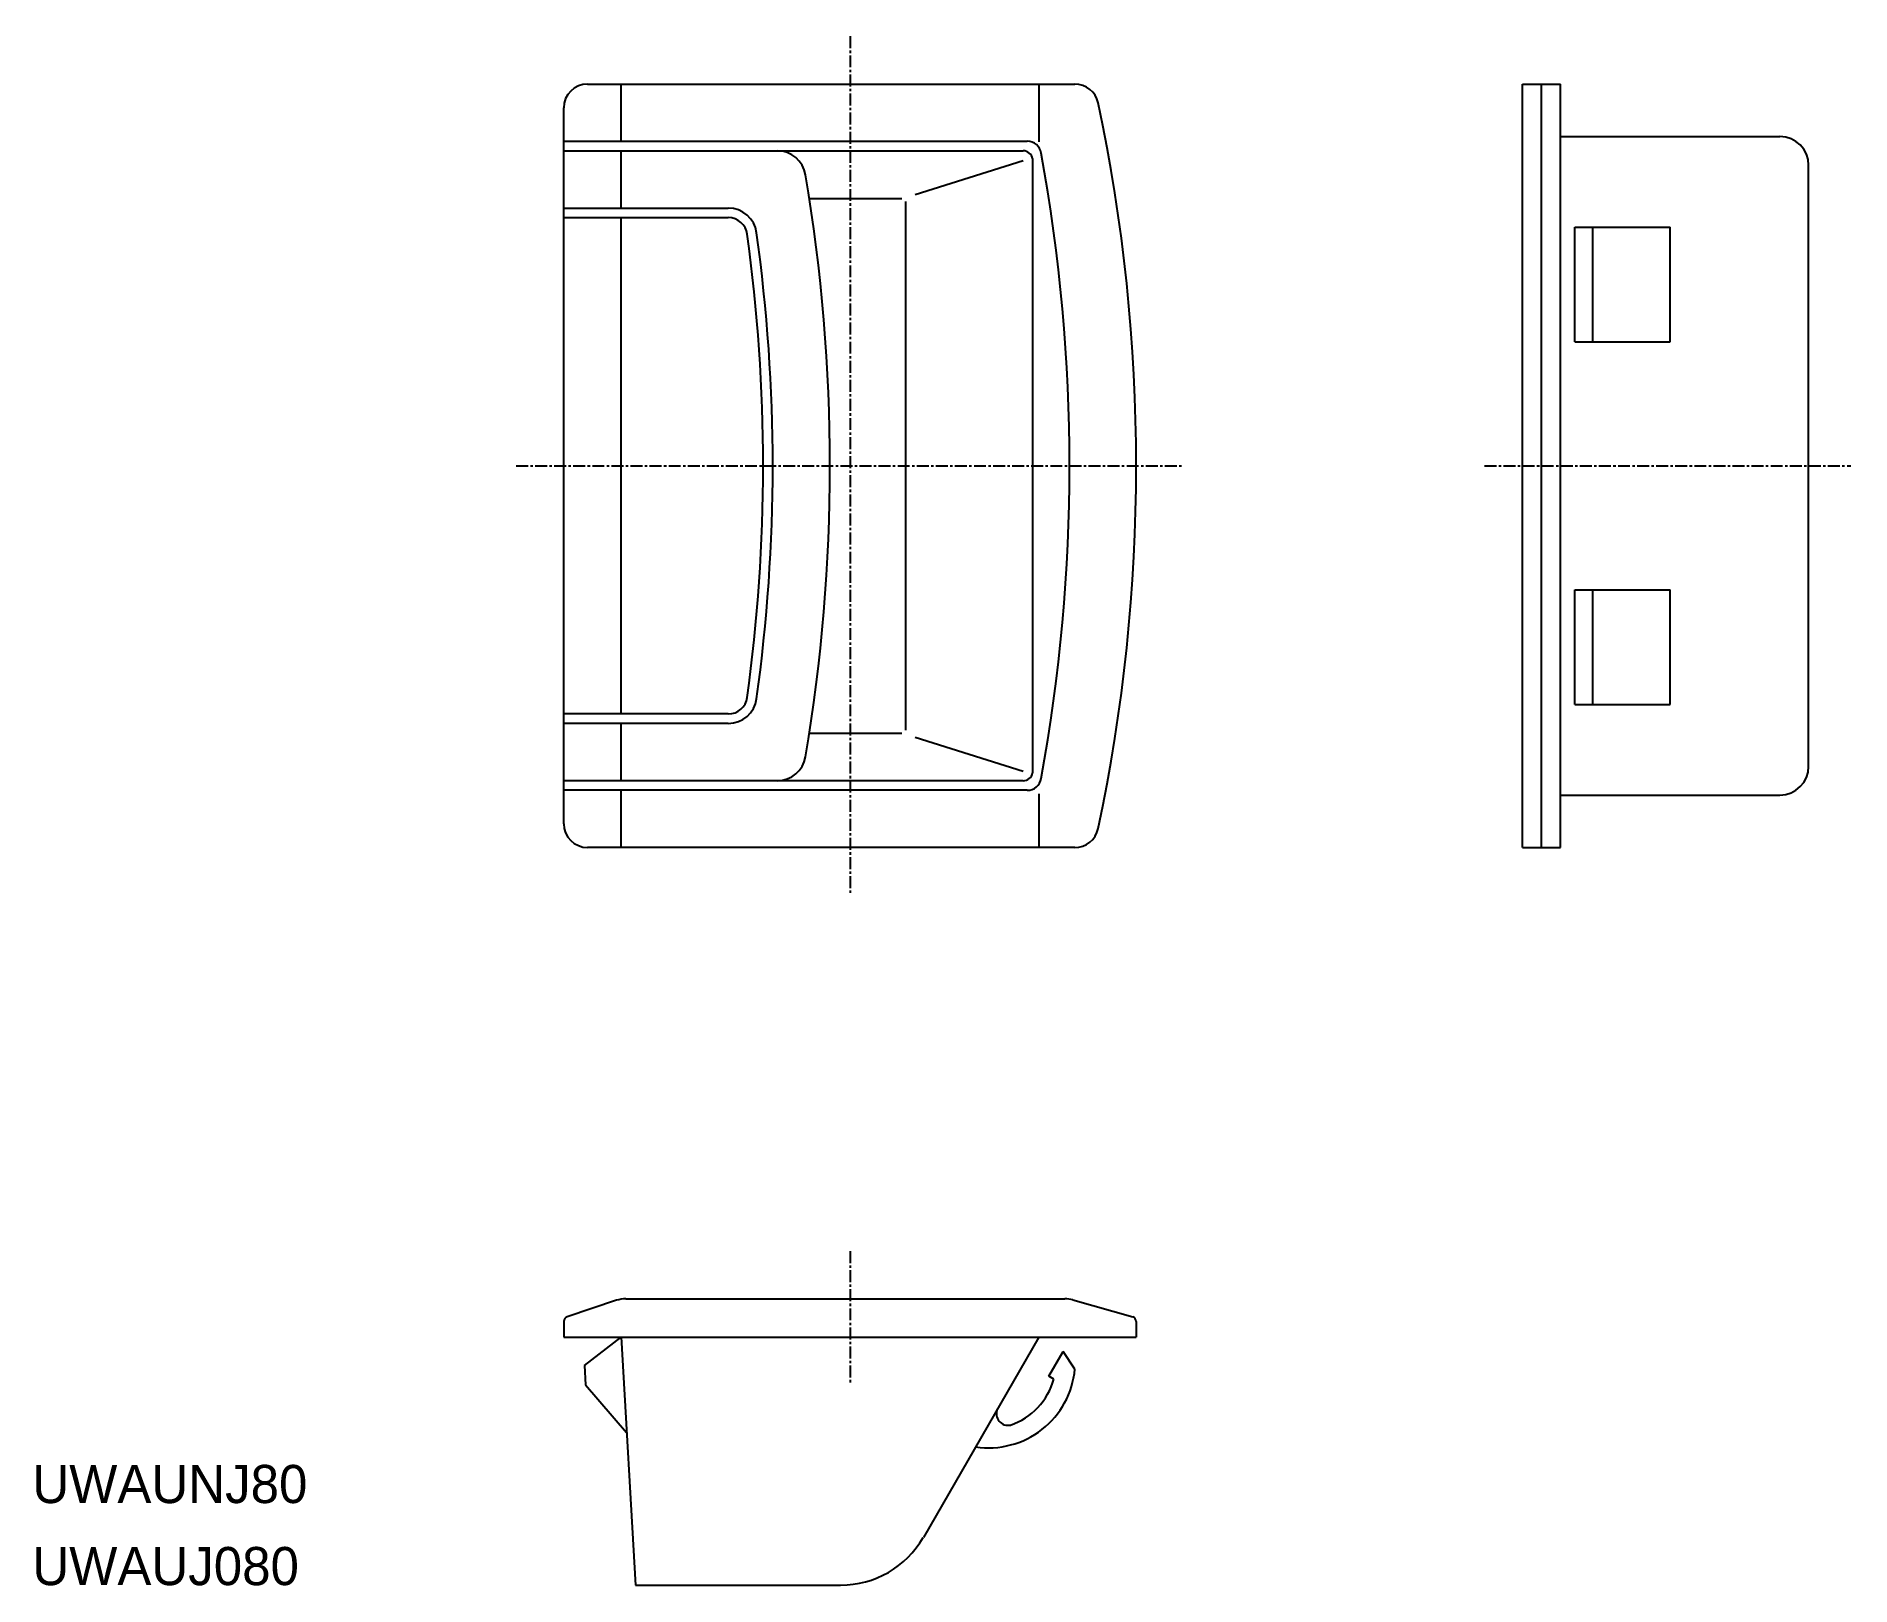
# Model space of a CAD drawing. Extents: x 0 to 191, y 0 to 162.
import ezdxf

# ---------------------------------------------------------------- set-up
doc = ezdxf.new("R2010")
doc.units = 0
doc.linetypes.add('CENTER', pattern=[2, 1.25, -0.25, 0.25, -0.25])
doc.layers.get('0').update_dxf_attribs({"linetype": 'CONTINUOUS'})
doc.layers.add('CENTER', color=1, linetype='CENTER')

msp = doc.modelspace()

# ---------------------------------------------------------------- linework, layer by layer
at = {"color": 7, "linetype": 'CONTINUOUS'}
for p, q in [((58.2, 157.29), (109.26, 157.29)), ((61.7, 151.29), (61.7, 157.29)), ((105.5, 157.29), (105.5, 151.23)), ((156.17, 157.29), (160.17, 157.29)), ((156.17, 77.29), (156.17, 157.29)), ((158.17, 77.29), (158.17, 157.29)), ((160.17, 77.29), (160.17, 157.29)), ((55.7, 79.79), (55.7, 154.79)), ((55.7, 151.29), (104.27, 151.29)), ((55.7, 150.29), (103.85, 150.29)), ((61.7, 144.29), (61.7, 150.29)), ((160.17, 151.79), (183.17, 151.79)), ((92.54, 145.73), (103.85, 149.29)), ((104.83, 149.47), (104.83, 85.11)), ((186.17, 85.79), (186.17, 148.79)), ((81.44, 145.29), (91.13, 145.29)), ((91.5, 144.98), (91.5, 89.6)), ((55.7, 144.29), (72.94, 144.29)), ((55.7, 143.29), (72.94, 143.29)), ((61.7, 91.29), (61.7, 143.29)), ((161.67, 142.29), (171.67, 142.29)), ((161.67, 130.29), (161.67, 142.29)), ((163.54, 130.29), (163.54, 142.29)), ((171.67, 130.29), (171.67, 142.29)), ((161.67, 130.29), (171.67, 130.29)), ((161.67, 104.29), (171.67, 104.29)), ((161.67, 92.29), (161.67, 104.29)), ((163.54, 92.29), (163.54, 104.29)), ((171.67, 92.29), (171.67, 104.29)), ((72.94, 91.29), (55.7, 91.29)), ((161.67, 92.29), (171.67, 92.29)), ((72.94, 90.29), (55.7, 90.29)), ((61.7, 84.29), (61.7, 90.29)), ((81.44, 89.29), (91.13, 89.29)), ((92.54, 88.86), (103.85, 85.29)), ((103.85, 84.29), (55.7, 84.29)), ((104.27, 83.29), (55.7, 83.29)), ((61.7, 77.29), (61.7, 83.29)), ((105.5, 82.92), (105.5, 77.29)), ((160.17, 82.79), (183.17, 82.79)), ((109.26, 77.29), (58.2, 77.29)), ((156.17, 77.29), (160.17, 77.29)), ((61.24, 29.85), (56.04, 28.11)), ((62.19, 30), (108.23, 30)), ((109.04, 29.89), (115.34, 28.1)), ((55.7, 27.64), (55.7, 26)), ((115.7, 27.62), (115.7, 26)), ((55.7, 26), (115.7, 26)), ((57.87, 23), (61.7, 26)), ((61.7, 26), (63.2, 0)), ((105.5, 26), (93.39, 5)), ((57.87, 23), (57.98, 21)), ((106.53, 21.9), (108.03, 24.5)), ((109.26, 22.63), (108.03, 24.5)), ((57.98, 21), (62.28, 16)), ((107.05, 21.6), (106.53, 21.9)), ((63.2, 0), (84.72, 0))]:
    msp.add_line(p, q, dxfattribs=at)
for centre, radius, start, end in [((58.2, 154.79), 2.5, 90, 180), ((109.26, 154.79), 2.5, 11.9909, 90), ((-67.3, 117.29), 183, 348.0091, 11.9909), ((78.08, 147.29), 3, 9.5941, 90), ((103.85, 149.29), 1, 10.1832, 90), ((104.27, 149.79), 1.5, 10.3152, 90), ((183.17, 148.79), 3, 0, 90), ((-74.3, 117.29), 183, 349.6848, 10.3152), ((-99.4, 117.29), 183, 350.4059, 9.5941), ((72.94, 141.29), 3, 7.9281, 90), ((72.94, 141.29), 2, 7.9281, 90), ((-99.4, 117.29), 176, 352.0719, 7.9281), ((-99.4, 117.29), 177, 352.0719, 7.9281), ((72.94, 93.29), 2, 270, 352.0719), ((72.94, 93.29), 3, 270, 352.0719), ((78.08, 87.29), 3, 270, 350.4059), ((183.17, 85.79), 3, 270, 0), ((103.85, 85.29), 1, 270, 349.8168), ((104.27, 84.79), 1.5, 270, 349.6848), ((58.2, 79.79), 2.5, 180, 270), ((109.26, 79.79), 2.5, 270, 348.0091), ((62.19, 27), 3, 90, 108.4349), ((108.23, 27), 3, 74.1842, 90), ((56.2, 27.64), 0.5, 108.4349, 180), ((115.2, 27.62), 0.5, 0, 74.175), ((100.23, 23.47), 9.08, 261.3553, 354.6736), ((100.23, 23.47), 7.08, 288.8494, 344.6597), ((102.25, 17.96), 1.21, 156.6701, 282.783), ((84.72, 10), 10, 270, 330.0184)]:
    msp.add_arc(centre, radius, start, end, dxfattribs=at)
at = {"layer": 'CENTER', "color": 1, "linetype": 'CENTER'}
for p, q in [((85.7, 162.29), (85.7, 72.29)), ((50.7, 117.29), (120.7, 117.29)), ((152.2, 117.29), (190.58, 117.29)), ((85.7, 35), (85.7, 21))]:
    msp.add_line(p, q, dxfattribs=at)

# ---------------------------------------------------------------- texts
for s, p in [('UWAUNJ80', (0, 8.6)), ('UWAUJ080', (0, 0))]:
    msp.add_text(s, height=4).set_placement(p)

doc.saveas('drawing.dxf')
